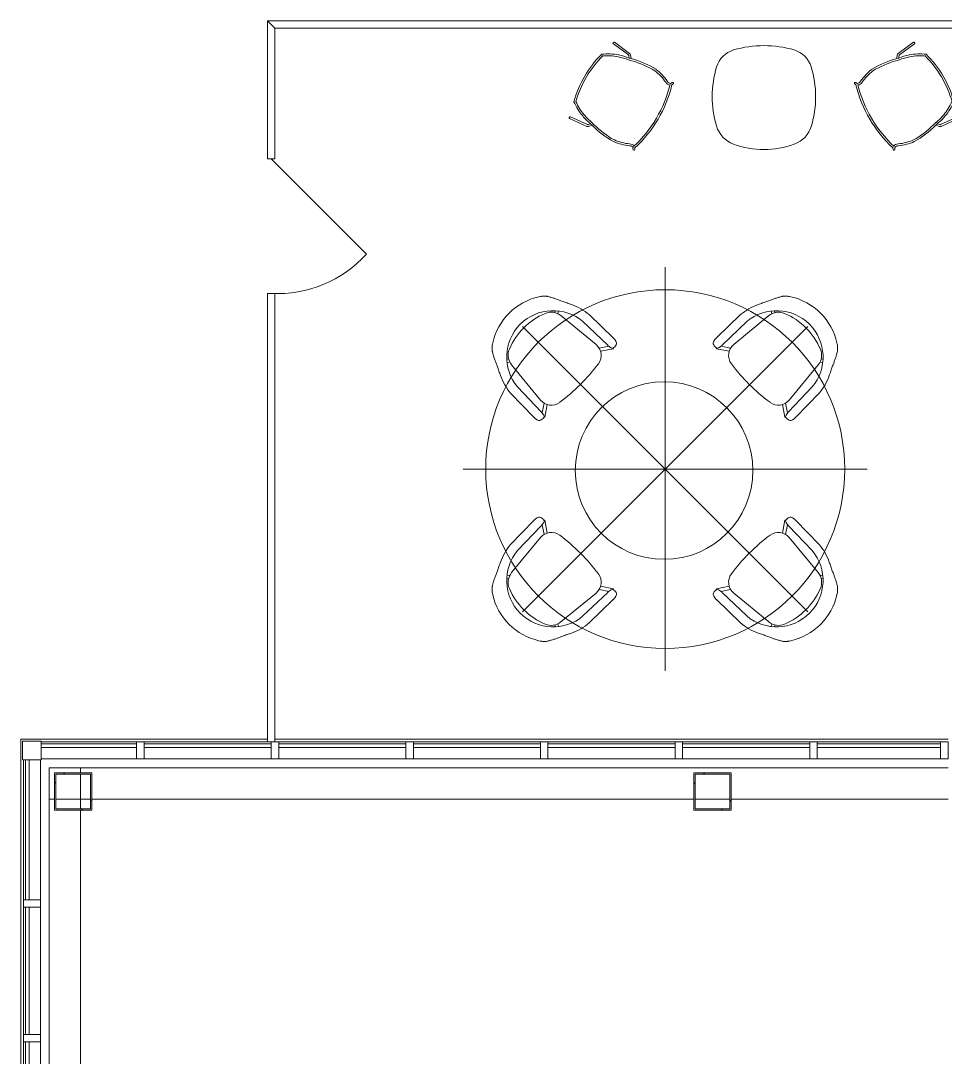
# Model space of a CAD drawing. Header units: inches. Extents: x -430 to 361, y -510 to 778.
# Drawn here: x -386.5 to -139.2, y 500.8 to 778.2 of the extents above; entities that cross this region are included whole.
import ezdxf

# ---------------------------------------------------------------- set-up
doc = ezdxf.new("R2010")
doc.units = ezdxf.units.IN
doc.header["$MEASUREMENT"] = 0
doc.layers.get('0').update_dxf_attribs({"color": 8})
for name, color, linetype, lineweight in [('A-DETL', 8, 'Continuous', 9), ('A-FLOR-HRAL', 8, 'Continuous', 9), ('A-GLAZ-CURT', 8, 'Continuous', 9), ('A-GLAZ-CWMG', 8, 'Continuous', 9), ('A-WALL', 8, 'Continuous', 13), ('I-FURN', 8, 'Continuous', 13), ('S-COLS', 8, 'Continuous', 9)]:
    doc.layers.add(name, color=color, linetype=linetype, lineweight=lineweight)

# ---------------------------------------------------------------- blocks, each defined once
blk = doc.blocks.new('HSS-Hollow Structural Section-Column - HSS10X10X3_8-1292710-Test Fit - First Floor Plan')
at = {"layer": 'S-COLS'}
h = blk.add_hatch(dxfattribs=at)
h.set_pattern_fill('FP_9', color=256, style=0, pattern_type=2)
h.set_pattern_definition([(135, (571.956, 372.487), (-9.50352, -9.50352), []), (135, (557.556, 372.487), (-9.50352, -9.50352), [])])
h.paths.add_polyline_path([(5, 3.66), (5, 5), (-5, 5), (-5, -5), (5, -5), (5, 2)], flags=0)
h.paths.add_polyline_path([(4.65, 4.12), (4.65, -4.65), (-4.65, -4.65), (-4.65, 4.65), (4.65, 4.65)], flags=0)
for p, q in [((5, 5), (-5, 5)), ((-5, 5), (-5, -5)), ((-4.65, -4.65), (-4.65, 4.65)), ((-4.65, 4.65), (4.65, 4.65)), ((4.65, 4.65), (4.65, -4.65)), ((5, -5), (5, 5)), ((-5, -5), (5, -5)), ((4.65, -4.65), (-4.65, -4.65))]:
    blk.add_line(p, q, dxfattribs=at)
blk = doc.blocks.new('System Panel - Glazed-1559435-Test Fit - First Floor Plan')
at = {"layer": 'A-GLAZ-CURT'}
for p, q in [((12.75, 1.75), (-12.75, 1.75)), ((-12.75, 1.75), (-12.75, 0.75)), ((-12.75, 0.75), (12.75, 0.75)), ((12.75, 0.75), (12.75, 1.75))]:
    blk.add_line(p, q, dxfattribs=at)
blk = doc.blocks.new('System Panel - Glazed-1559434-Test Fit - First Floor Plan')
at = {"layer": 'A-GLAZ-CURT'}
for p, q in [((17, 1.75), (-17, 1.75)), ((-17, 1.75), (-17, 0.75)), ((-17, 0.75), (17, 0.75)), ((17, 0.75), (17, 1.75))]:
    blk.add_line(p, q, dxfattribs=at)
blk = doc.blocks.new('System Panel - Glazed-1559433-Test Fit - First Floor Plan')
at = {"layer": 'A-GLAZ-CURT'}
for p, q in [((16.5, 1.75), (-16.5, 1.75)), ((-16.5, 1.75), (-16.5, 0.75)), ((-16.5, 0.75), (16.5, 0.75)), ((16.5, 0.75), (16.5, 1.75))]:
    blk.add_line(p, q, dxfattribs=at)
blk = doc.blocks.new('Rectangular Mullion - 2_ x 4_5_ rectangular-868455-Test Fit - First Floor Plan')
at = {"layer": 'A-GLAZ-CWMG'}
for p, q in [((-355.49, 585.21), (-380.99, 585.21)), ((-355.49, 580.71), (-380.99, 580.71))]:
    blk.add_line(p, q, dxfattribs=at)
blk = doc.blocks.new('Rectangular Mullion - 2_ x 4_5_ rectangular-868436-Test Fit - First Floor Plan')
at = {"layer": 'A-GLAZ-CWMG'}
for p, q in [((-320.49, 585.21), (-353.49, 585.21)), ((-319.49, 580.71), (-353.49, 580.71))]:
    blk.add_line(p, q, dxfattribs=at)
blk = doc.blocks.new('Rectangular Mullion - 2_ x 4_5_ rectangular-V13-Test Fit - First Floor Plan')
at = {"layer": 'A-GLAZ-CWMG'}
for p, q in [((-283.49, 585.21), (-317.49, 585.21)), ((-283.49, 580.71), (-317.49, 580.71))]:
    blk.add_line(p, q, dxfattribs=at)
blk = doc.blocks.new('Rectangular Mullion - 2_ x 4_5_ rectangular-868431-Test Fit - First Floor Plan')
at = {"layer": 'A-GLAZ-CWMG'}
for p, q in [((-140.49, 585.21), (-173.49, 585.21)), ((-140.49, 580.71), (-173.49, 580.71))]:
    blk.add_line(p, q, dxfattribs=at)
blk = doc.blocks.new('Rectangular Mullion - 2_ x 4_5_ rectangular-1559583-Test Fit - First Floor Plan')
at = {"layer": 'A-GLAZ-CWMG'}
for p, q in [((-2, 2.25), (0, 2.25)), ((-2, -2.25), (-2, 2.25)), ((0, 2.25), (0, -2.25)), ((0, -2.25), (-2, -2.25))]:
    blk.add_line(p, q, dxfattribs=at)
blk = doc.blocks.new('Quad Corner Mullion - 5_ x 5_ Quad Corner-1651907-Test Fit - First Floor Plan')
at = {"layer": 'A-GLAZ-CWMG'}
for p, q in [((2.5, 2.5), (-2.5, 2.5)), ((-2.5, 2.5), (-2.5, -2.5)), ((2.5, -2.5), (2.5, 2.5)), ((-2.5, -2.5), (2.5, -2.5))]:
    blk.add_line(p, q, dxfattribs=at)
blk = doc.blocks.new('HSS-Hollow Structural Section-Column - HSS10X10X3_8-V17-Test Fit - First Floor Plan')
at = {"layer": 'S-COLS'}
h = blk.add_hatch(dxfattribs=at)
h.set_pattern_fill('FP_21', color=256, style=0, pattern_type=2)
h.set_pattern_definition([(135, (571.956, 201.487), (-9.50352, -9.50352), []), (135, (557.556, 201.487), (-9.50352, -9.50352), [])])
h.paths.add_polyline_path([(5, -5), (5, 5), (-5, 5), (-5, -5), (2.039, -5)], flags=0)
h.paths.add_polyline_path([(4.651, -4.651), (-4.651, -4.651), (-4.651, 4.651), (4.651, 4.651)], flags=0)
for p, q in [((5, 5), (-5, 5)), ((-5, 5), (-5, -5)), ((-4.651, -4.651), (-4.651, 4.651)), ((-4.651, 4.651), (4.651, 4.651)), ((4.651, 4.651), (4.651, -4.651)), ((5, -5), (5, 5)), ((-5, -5), (5, -5)), ((4.651, -4.651), (-4.651, -4.651))]:
    blk.add_line(p, q, dxfattribs=at)
blk = doc.blocks.new('Rectangular Mullion - 2_ x 4_5_ rectangular-866089-Test Fit - First Floor Plan')
at = {"layer": 'A-GLAZ-CWMG'}
for p, q in [((112.51, 585.21), (78.51, 585.21)), ((112.51, 580.71), (78.51, 580.71))]:
    blk.add_line(p, q, dxfattribs=at)
blk = doc.blocks.new('Rectangular Mullion - 2_ x 4_5_ rectangular-1559432-Test Fit - First Floor Plan')
at = {"layer": 'A-GLAZ-CWMG'}
for p, q in [((-1, 2.25), (1, 2.25)), ((-1, -2.25), (-1, 2.25)), ((1, 2.25), (1, -2.25)), ((1, -2.25), (-1, -2.25))]:
    blk.add_line(p, q, dxfattribs=at)
blk = doc.blocks.new('System Panel - Glazed-1651903-Test Fit - First Floor Plan')
at = {"layer": 'A-GLAZ-CURT'}
for p, q in [((18.75, 1.75), (-18.75, 1.75)), ((-18.75, 1.75), (-18.75, 0.75)), ((-18.75, 0.75), (18.75, 0.75)), ((18.75, 0.75), (18.75, 1.75))]:
    blk.add_line(p, q, dxfattribs=at)
blk = doc.blocks.new('Rectangular Mullion - 2_ x 4_5_ rectangular-867856-Test Fit - First Floor Plan')
at = {"layer": 'A-GLAZ-CWMG'}
for p, q in [((-385.74, 574.96), (-385.74, 542.96)), ((-381.24, 574.96), (-381.24, 542.96))]:
    blk.add_line(p, q, dxfattribs=at)
blk = doc.blocks.new('Rectangular Mullion - 2_ x 4_5_ rectangular-1651901-Test Fit - First Floor Plan')
at = {"layer": 'A-GLAZ-CWMG'}
for p, q in [((-385.74, 580.46), (-385.74, 574.96)), ((-381.24, 580.46), (-381.24, 574.96))]:
    blk.add_line(p, q, dxfattribs=at)
blk = doc.blocks.new('Rectangular Mullion - 2_ x 4_5_ rectangular-1559604-Test Fit - First Floor Plan')
at = {"layer": 'A-GLAZ-CWMG'}
for p, q in [((-1, 2.25), (1, 2.25)), ((-1, -2.25), (-1, 2.25)), ((1, 2.25), (1, -2.25)), ((1, -2.25), (-1, -2.25))]:
    blk.add_line(p, q, dxfattribs=at)
blk = doc.blocks.new('Hecht_PAD_AA-Arch_detached_rvt-1-Test Fit - First Floor Plan')
at = {"layer": 'A-WALL'}
for p, q in [((-386.49, 585.96), (-320.49, 585.96)), ((-386.49, 585.96), (-386.49, 578.33)), ((-318.49, 585.96), (-138.49, 585.96)), ((-386.49, 325.96), (-386.49, 578.33)), ((-378.86, 578.33), (-378.86, 578.29)), ((-378.86, 325.96), (-378.86, 578.33)), ((-378.86, 578.29), (-138.49, 578.29)), ((-138.49, 578.33), (-370.49, 578.33)), ((-370.49, 578.33), (-370.49, 576.96)), ((-370.49, 576.61), (-370.49, 567.3)), ((-378.86, 569.92), (-378.86, 325.96)), ((-377.49, 569.92), (-378.86, 569.92)), ((-367.84, 569.92), (-377.14, 569.92)), ((-206.49, 569.92), (-367.49, 569.92)), ((-196.84, 569.92), (-206.14, 569.92)), ((-138.49, 569.92), (-196.49, 569.92)), ((-370.49, 566.96), (-370.49, 325.96))]:
    blk.add_line(p, q, dxfattribs=at)
for name, p, rotation in [('Quad Corner Mullion - 5_ x 5_ Quad Corner-1651907-Test Fit - First Floor Plan', (-383.49, 582.96), 180), ('System Panel - Glazed-1651903-Test Fit - First Floor Plan', (-383.49, 561.71), 89.99999999999993), ('HSS-Hollow Structural Section-Column - HSS10X10X3_8-1292710-Test Fit - First Floor Plan', (-372.49, 571.96), 270.0000000000001), ('HSS-Hollow Structural Section-Column - HSS10X10X3_8-V17-Test Fit - First Floor Plan', (-201.49, 571.96), 270.0000000000001), ('Rectangular Mullion - 2_ x 4_5_ rectangular-866089-Test Fit - First Floor Plan', (199.47, 428.44), 90.00000000000007), ('System Panel - Glazed-1559434-Test Fit - First Floor Plan', (-383.49, 523.96), 89.99999999999993), ('Rectangular Mullion - 2_ x 4_5_ rectangular-866089-Test Fit - First Floor Plan', (199.47, 392.44), 90.00000000000007), ('System Panel - Glazed-1559434-Test Fit - First Floor Plan', (-383.49, 487.96), 89.99999999999993)]:
    blk.add_blockref(name, p, dxfattribs=dict(rotation=rotation))
for name, p in [('Rectangular Mullion - 2_ x 4_5_ rectangular-868455-Test Fit - First Floor Plan', (0, 0)), ('System Panel - Glazed-1559435-Test Fit - First Floor Plan', (-368.24, 582.96)), ('Rectangular Mullion - 2_ x 4_5_ rectangular-868436-Test Fit - First Floor Plan', (0, 0)), ('System Panel - Glazed-1559434-Test Fit - First Floor Plan', (-336.49, 582.96)), ('Rectangular Mullion - 2_ x 4_5_ rectangular-V13-Test Fit - First Floor Plan', (0, 0)), ('System Panel - Glazed-1559434-Test Fit - First Floor Plan', (-300.49, 582.96)), ('Rectangular Mullion - 2_ x 4_5_ rectangular-V13-Test Fit - First Floor Plan', (36, 0)), ('System Panel - Glazed-1559434-Test Fit - First Floor Plan', (-264.49, 582.96)), ('Rectangular Mullion - 2_ x 4_5_ rectangular-V13-Test Fit - First Floor Plan', (72, 0)), ('System Panel - Glazed-1559434-Test Fit - First Floor Plan', (-228.49, 582.96)), ('Rectangular Mullion - 2_ x 4_5_ rectangular-V13-Test Fit - First Floor Plan', (108, 0)), ('System Panel - Glazed-1559434-Test Fit - First Floor Plan', (-192.49, 582.96)), ('Rectangular Mullion - 2_ x 4_5_ rectangular-868431-Test Fit - First Floor Plan', (0, 0)), ('System Panel - Glazed-1559433-Test Fit - First Floor Plan', (-156.99, 582.96)), ('Rectangular Mullion - 2_ x 4_5_ rectangular-1651901-Test Fit - First Floor Plan', (0, 0)), ('Rectangular Mullion - 2_ x 4_5_ rectangular-867856-Test Fit - First Floor Plan', (0, 0))]:
    blk.add_blockref(name, p)
at = {"extrusion": (0, 0, -1)}
for name, p, rotation in [('Rectangular Mullion - 2_ x 4_5_ rectangular-1559604-Test Fit - First Floor Plan', (354.49, 582.96), 180), ('Rectangular Mullion - 2_ x 4_5_ rectangular-1559604-Test Fit - First Floor Plan', (318.49, 582.96), 180), ('Rectangular Mullion - 2_ x 4_5_ rectangular-1559604-Test Fit - First Floor Plan', (282.49, 582.96), 180), ('Rectangular Mullion - 2_ x 4_5_ rectangular-1559604-Test Fit - First Floor Plan', (246.49, 582.96), 180), ('Rectangular Mullion - 2_ x 4_5_ rectangular-1559604-Test Fit - First Floor Plan', (210.49, 582.96), 180), ('Rectangular Mullion - 2_ x 4_5_ rectangular-1559604-Test Fit - First Floor Plan', (174.49, 582.96), 180), ('Rectangular Mullion - 2_ x 4_5_ rectangular-1559583-Test Fit - First Floor Plan', (138.49, 582.96), 180), ('Rectangular Mullion - 2_ x 4_5_ rectangular-1559432-Test Fit - First Floor Plan', (383.49, 541.96), 90.00000000000007), ('Rectangular Mullion - 2_ x 4_5_ rectangular-1559432-Test Fit - First Floor Plan', (383.49, 505.96), 90.00000000000007)]:
    blk.add_blockref(name, p, dxfattribs=dict(at, rotation=rotation))
blk = doc.blocks.new('Railing - Railing-2617707-Test Fit - First Floor Plan')
at = {"layer": 'A-FLOR-HRAL'}
for p, q in [((-320.49, 705.21), (-318.49, 705.21)), ((-320.49, 585.21), (-320.49, 705.21)), ((-318.49, 705.21), (-318.49, 585.21)), ((-319.49, 585.21), (-320.49, 585.21))]:
    blk.add_line(p, q, dxfattribs=at)
blk = doc.blocks.new('Railing - Railing-2618490-Test Fit - First Floor Plan')
at = {"layer": 'A-FLOR-HRAL'}
for p, q in [((-320.49, 741.21), (-320.49, 778.21)), ((-318.49, 776.21), (-320.49, 778.21)), ((-320.49, 778.21), (187.51, 778.21)), ((185.51, 776.21), (187.51, 778.21)), ((187.51, 778.21), (187.51, 741.21)), ((-318.49, 776.21), (-318.49, 741.21)), ((185.51, 776.21), (-318.49, 776.21)), ((185.51, 741.21), (185.51, 776.21)), ((-318.49, 741.21), (-320.49, 741.21)), ((187.51, 741.21), (185.51, 741.21))]:
    blk.add_line(p, q, dxfattribs=at)
blk = doc.blocks.new('Steelcase Coalesse - Emu Lyze - Table - Medium-2561855-Test Fit - First Floor Plan')
at = {"layer": 'I-FURN'}
for centre, radius, start, end in [((0, 4.29), 23.54, 69.8124, 110.1876), ((-5.55, 19.39), 7.45, 110.1876, 163.5919), ((5.55, 19.39), 7.45, 16.4081, 69.8124), ((13.82, 13.69), 27.65, 163.5919, 196.8598), ((-13.82, 13.69), 27.65, 343.1402, 16.4081), ((-6.2, 7.62), 6.73, 196.8598, 253.598), ((6.2, 7.62), 6.73, 286.402, 343.1402), ((0, 28.67), 28.67, 253.598, 286.402)]:
    blk.add_arc(centre, radius, start, end, dxfattribs=at)
blk = doc.blocks.new('Steelcase Coalesse - Emu Heaven - Seating - Chair - Chair-2492027-Test Fit - First Floor Plan')
at = {"layer": 'I-FURN'}
for p, q in [((2.28, 15.9), (2.81, 10.9)), ((2.78, 15.95), (3.3, 11)), ((25.49, 15.95), (24.97, 11)), ((25.98, 15.9), (25.46, 10.9)), ((3.8, 9.85), (3.05, 10.46)), ((3.93, 10.37), (3.42, 10.79)), ((3.93, 10.37), (3.8, 9.85)), ((4.41, 10.25), (4.19, 9.39)), ((23.85, 10.27), (24.07, 9.39)), ((24.34, 10.37), (24.85, 10.79)), ((24.34, 10.37), (24.47, 9.85)), ((24.47, 9.85), (25.22, 10.46)), ((4.24, -2.65), (3.79, -2.83)), ((24.03, -2.65), (24.48, -2.83)), ((4.36, -3.12), (3.97, -3.28)), ((23.91, -3.12), (24.29, -3.28))]:
    blk.add_line(p, q, dxfattribs=at)
for centre, radius, start, end in [((19.19, 8.07), 15.42, 143.6082, 160.3918), ((19.19, 8.07), 14.92, 144.2852, 160.3918), ((14.13, -10.84), 29.01, 75.3096, 104.6904), ((14.13, -10.84), 28.51, 75.3096, 104.3334), ((9.08, 8.07), 14.92, 19.6082, 36.3918), ((9.08, 8.07), 15.42, 19.6082, 36.3918), ((2.53, 15.93), 0.25, 6, 186), ((25.74, 15.93), 0.25, 354, 174), ((19.89, 7.82), 16.16, 160.3918, 170.9163), ((19.89, 7.82), 15.66, 160.3918, 170.9163), ((8.37, 7.82), 15.66, 9.0018, 19.6082), ((8.37, 7.82), 16.16, 9.0837, 19.6082), ((3.47, 10.97), 0.663, 186, 231), ((28.86, 3.12), 25.95, 164.9692, 181.0308), ((3.62, 11.04), 0.324, 186, 231), ((28.86, 3.12), 25.45, 165.748, 180.9733), ((-0.59, 3.12), 25.45, 359.0267, 14.252), ((-0.59, 3.12), 25.95, 358.9692, 15.0308), ((24.64, 11.04), 0.324, 309, 354), ((24.8, 10.97), 0.663, 309, 354), ((16.61, 4.3), 13.79, 186.848, 205.183), ((16.61, 4.3), 13.29, 186.957, 205.183), ((11.65, 4.3), 13.29, 334.817, 353.043), ((11.65, 4.3), 13.79, 334.817, 353.152), ((2.66, -2.26), 1.62, 346.2221, 25.183), ((14.14, 29.25), 33.31, 253.1869, 286.7885), ((2.66, -2.26), 2.12, 346.2221, 25.183), ((25.6, -2.26), 2.12, 154.817, 193.7779), ((25.6, -2.26), 1.62, 154.817, 193.7779), ((3.88, -3.06), 0.242, 112.7886, 292.7886), ((14.14, 29.25), 33.81, 253.1869, 286.7885), ((24.38, -3.06), 0.242, 247.2114, 67.2114)]:
    blk.add_arc(centre, radius, start, end, dxfattribs=at)
blk = doc.blocks.new('Steelcase Coalesse - Emu Heaven - Seating - Chair - Chair-2494772-Test Fit - First Floor Plan')
at = {"layer": 'I-FURN'}
for p, q in [((4.24, 2.65), (3.79, 2.83)), ((4.36, 3.12), (3.97, 3.28)), ((23.91, 3.12), (24.29, 3.28)), ((24.03, 2.65), (24.48, 2.83)), ((2.28, -15.9), (2.81, -10.9)), ((2.78, -15.95), (3.3, -11)), ((3.8, -9.85), (3.05, -10.46)), ((3.93, -10.37), (3.42, -10.79)), ((3.93, -10.37), (3.8, -9.85)), ((4.41, -10.25), (4.19, -9.39)), ((23.85, -10.27), (24.07, -9.39)), ((24.34, -10.37), (24.47, -9.85)), ((24.34, -10.37), (24.85, -10.79)), ((24.47, -9.85), (25.22, -10.46)), ((25.49, -15.95), (24.97, -11)), ((25.98, -15.9), (25.46, -10.9))]:
    blk.add_line(p, q, dxfattribs=at)
for centre, radius, start, end in [((3.88, 3.06), 0.242, 67.2114, 247.2114), ((14.14, -29.25), 33.81, 73.2115, 106.8131), ((14.14, -29.25), 33.31, 73.2115, 106.8131), ((24.38, 3.06), 0.242, 292.7886, 112.7886), ((16.61, -4.3), 13.79, 154.817, 173.152), ((16.61, -4.3), 13.29, 154.817, 173.043), ((2.66, 2.26), 1.62, 334.817, 13.7779), ((2.66, 2.26), 2.12, 334.817, 13.7779), ((25.6, 2.26), 2.12, 166.2221, 205.183), ((11.65, -4.3), 13.29, 6.957, 25.183), ((25.6, 2.26), 1.62, 166.2221, 205.183), ((11.65, -4.3), 13.79, 6.848, 25.183), ((28.86, -3.12), 25.95, 178.9692, 195.0308), ((28.86, -3.12), 25.45, 179.0267, 194.252), ((-0.59, -3.12), 25.45, 345.748, 0.9733), ((-0.59, -3.12), 25.95, 344.9692, 1.0308), ((3.47, -10.97), 0.663, 129, 174), ((3.62, -11.04), 0.324, 129, 174), ((19.89, -7.82), 16.16, 189.0837, 199.6082), ((19.89, -7.82), 15.66, 189.0837, 199.6082), ((8.37, -7.82), 15.66, 340.3918, 350.9982), ((8.37, -7.82), 16.16, 340.3918, 350.9163), ((24.64, -11.04), 0.324, 6, 51), ((24.8, -10.97), 0.663, 6, 51), ((19.19, -8.07), 15.42, 199.6082, 216.3918), ((19.19, -8.07), 14.92, 199.6082, 215.7148), ((9.08, -8.07), 14.92, 323.6082, 340.3918), ((9.08, -8.07), 15.42, 323.6082, 340.3918), ((2.53, -15.93), 0.25, 174, 354), ((25.74, -15.93), 0.25, 186, 6), ((14.13, 10.84), 29.01, 255.3096, 284.6904), ((14.13, 10.84), 28.51, 255.6666, 284.6904)]:
    blk.add_arc(centre, radius, start, end, dxfattribs=at)
blk = doc.blocks.new('Steelcase Coalesse - Emu Lyze - Lounge Chair - Lounge Chair-2487484-Test Fit - First Floor Plan')
at = {"layer": 'I-FURN'}
for p, q in [((-10.5, -9.18), (-9.33, 2.93)), ((-9.13, 3.83), (-9.74, 4.27)), ((-8.75, 4.67), (-9.15, 4.96)), ((8.74, 4.68), (9.15, 4.93)), ((9.13, 3.84), (9.74, 4.28)), ((9.33, 2.93), (10.5, -9.18)), ((-14.84, -2.21), (-15, -11.18)), ((-12.36, -2.37), (-12.59, -11.51)), ((12.59, -11.51), (12.36, -2.37)), ((15, -11.18), (14.84, -2.21)), ((-10.41, -10.45), (-12.6, -11.93)), ((10.41, -10.45), (12.6, -11.93)), ((-12.97, -13.26), (-13.11, -13.11)), ((-10.08, -11.31), (-12.97, -13.26)), ((10.08, -11.31), (12.97, -13.26)), ((12.97, -13.26), (13.11, -13.11)), ((13.11, -13.11), (13.28, -13.11))]:
    blk.add_line(p, q, dxfattribs=at)
for centre, radius, start, end in [((0, -3.12), 16.3, 57.6082, 122.3918), ((-5.25, 2.53), 4.1, 111.5408, 174.4609), ((0, -10.76), 18.39, 68.4592, 111.5408), ((5.25, 2.53), 4.1, 5.5391, 68.4592), ((-6.77, -9.54), 3.75, 174.4609, 261.701), ((6.77, -9.54), 3.75, 278.299, 5.5391), ((-13.57, -11.03), 2.11, 243.115, 271.9057), ((-13.42, -11.17), 1.97, 267.6211, 280.5967), ((0, 36.85), 50.63, 261.701, 278.299)]:
    blk.add_arc(centre, radius, start, end, dxfattribs=at)
for centre, major_axis, ratio, start_param, end_param in [((0, -3.39), (12.4, 0), 0.997451, 0.082108, 3.059485), ((0.04, -3.39), (14.93, 0), 0.99863, 2.696731, 3.062117), ((-0.04, -3.39), (14.93, 0), 0.99863, 0.079475, 0.444862), ((-14.43, -11.15), (0, 1.78), 0.325568, 1.586809, 2.978005), ((-13.1, -11.53), (0, 1.58), 0.325568, 3.166307, 4.725892), ((13.1, -11.53), (0, 1.58), 0.325568, 1.60277, 3.171642), ((13.58, 5.26), (0, 18.4), 0.325568, 3.09155, 3.298572), ((14.43, -11.15), (0, 1.78), 0.325568, 3.298572, 4.696377)]:
    blk.add_ellipse(centre, major_axis=major_axis, ratio=ratio, start_param=start_param, end_param=end_param, dxfattribs=at)
for points in [[(-10.43, 9.1), (-10.58, 8.85), (-10.88, 8.33), (-11.32, 7.51), (-11.74, 6.65), (-12.01, 6.05), (-12.14, 5.74)], [(12.14, 5.74), (12.01, 6.05), (11.74, 6.65), (11.32, 7.51), (10.88, 8.33), (10.58, 8.85), (10.43, 9.1)], [(-12.14, 5.74), (-12.21, 5.58), (-12.36, 5.24), (-12.61, 4.71), (-12.88, 4.16), (-13.16, 3.59), (-13.34, 3.21), (-13.44, 3.02)], [(13.44, 3.02), (13.34, 3.21), (13.16, 3.59), (12.88, 4.16), (12.61, 4.71), (12.36, 5.24), (12.21, 5.58), (12.14, 5.74)]]:
    blk.add_open_spline(points, degree=3, dxfattribs=at)
for points, knots in [([(-8.73, 10.64), (-8.91, 10.54), (-9.16, 10.36), (-9.45, 10.14), (-9.6, 10.01), (-9.7, 9.93), (-9.77, 9.87), (-9.84, 9.8), (-9.93, 9.71), (-10.03, 9.61), (-10.13, 9.51), (-10.21, 9.4), (-10.32, 9.27), (-10.39, 9.17), (-10.43, 9.1)], [0, 0, 0, 0, 0.25, 0.375, 0.4375, 0.5, 0.53125, 0.5625, 0.625, 0.6875, 0.75, 0.8125, 0.875, 1, 1, 1, 1]), ([(10.43, 9.1), (10.39, 9.17), (10.32, 9.27), (10.21, 9.4), (10.13, 9.51), (10.03, 9.61), (9.93, 9.71), (9.82, 9.82), (9.71, 9.92), (9.6, 10.01), (9.45, 10.14), (9.16, 10.36), (8.91, 10.54), (8.73, 10.64)], [0, 0, 0, 0, 0.125, 0.1875, 0.25, 0.3125, 0.375, 0.4375, 0.5, 0.5625, 0.625, 0.75, 1, 1, 1, 1])]:
    blk.add_open_spline(points, degree=3, knots=knots, dxfattribs=at)
blk = doc.blocks.new('Steelcase Coalesse - Emu Lyze - Lounge Chair - Lounge Chair-2489004-Test Fit - First Floor Plan')
at = {"layer": 'I-FURN'}
for p, q in [((-14.84, 2.21), (-15, 11.18)), ((-12.97, 13.26), (-13.11, 13.11)), ((-10.08, 11.31), (-12.97, 13.26)), ((-10.41, 10.45), (-12.6, 11.93)), ((-12.36, 2.37), (-12.59, 11.51)), ((10.08, 11.31), (12.97, 13.26)), ((10.41, 10.45), (12.6, 11.93)), ((12.59, 11.51), (12.36, 2.37)), ((12.97, 13.26), (13.11, 13.11)), ((13.11, 13.11), (13.28, 13.11)), ((15, 11.18), (14.84, 2.21)), ((-10.5, 9.18), (-9.33, -2.93)), ((9.33, -2.93), (10.5, 9.18)), ((-9.13, -3.83), (-9.74, -4.27)), ((-8.75, -4.67), (-9.15, -4.96)), ((8.74, -4.68), (9.15, -4.93)), ((9.13, -3.84), (9.74, -4.28))]:
    blk.add_line(p, q, dxfattribs=at)
for centre, radius, start, end in [((-13.57, 11.03), 2.11, 88.0943, 116.885), ((-13.42, 11.17), 1.97, 79.4033, 92.3789), ((-6.77, 9.54), 3.75, 98.299, 185.5391), ((0, -36.85), 50.63, 81.701, 98.299), ((6.77, 9.54), 3.75, 354.4609, 81.701), ((-5.25, -2.53), 4.1, 185.5391, 248.4592), ((5.25, -2.53), 4.1, 291.5408, 354.4609), ((0, 10.76), 18.39, 248.4592, 291.5408), ((0, 3.12), 16.3, 237.6082, 302.3918)]:
    blk.add_arc(centre, radius, start, end, dxfattribs=at)
for centre, major_axis, ratio, start_param, end_param in [((-14.43, 11.15), (0, 1.78), 0.325568, 0.163588, 1.554784), ((-13.1, 11.53), (0, 1.58), 0.325568, 4.698886, 6.258471), ((13.1, 11.53), (0, 1.58), 0.325568, 6.253135, 7.822008), ((13.58, -5.26), (0, 18.4), 0.325568, 6.126206, 6.333228), ((14.43, 11.15), (0, 1.78), 0.325568, 4.728401, 6.126206), ((0.04, 3.39), (14.93, 0), 0.99863, 3.221068, 3.586455), ((0, 3.39), (12.4, 0), 0.997451, 3.2237, 6.201078), ((-0.04, 3.39), (14.93, 0), 0.99863, 5.838323, 6.20371)]:
    blk.add_ellipse(centre, major_axis=major_axis, ratio=ratio, start_param=start_param, end_param=end_param, dxfattribs=at)
for points in [[(-12.14, -5.74), (-12.21, -5.58), (-12.36, -5.24), (-12.61, -4.71), (-12.88, -4.16), (-13.16, -3.59), (-13.34, -3.21), (-13.44, -3.02)], [(13.44, -3.02), (13.34, -3.21), (13.16, -3.59), (12.88, -4.16), (12.61, -4.71), (12.36, -5.24), (12.21, -5.58), (12.14, -5.74)], [(-10.43, -9.1), (-10.58, -8.85), (-10.88, -8.33), (-11.32, -7.51), (-11.74, -6.65), (-12.01, -6.05), (-12.14, -5.74)], [(12.14, -5.74), (12.01, -6.05), (11.74, -6.65), (11.32, -7.51), (10.88, -8.33), (10.58, -8.85), (10.43, -9.1)]]:
    blk.add_open_spline(points, degree=3, dxfattribs=at)
for points, knots in [([(-8.73, -10.64), (-8.91, -10.54), (-9.16, -10.36), (-9.45, -10.14), (-9.6, -10.01), (-9.7, -9.93), (-9.77, -9.87), (-9.84, -9.8), (-9.93, -9.71), (-10.03, -9.61), (-10.13, -9.51), (-10.21, -9.4), (-10.32, -9.27), (-10.39, -9.17), (-10.43, -9.1)], [0, 0, 0, 0, 0.25, 0.375, 0.4375, 0.5, 0.53125, 0.5625, 0.625, 0.6875, 0.75, 0.8125, 0.875, 1, 1, 1, 1]), ([(10.43, -9.1), (10.39, -9.17), (10.32, -9.27), (10.21, -9.4), (10.13, -9.51), (10.03, -9.61), (9.93, -9.71), (9.82, -9.82), (9.71, -9.92), (9.6, -10.01), (9.45, -10.14), (9.16, -10.36), (8.91, -10.54), (8.73, -10.64)], [0, 0, 0, 0, 0.125, 0.1875, 0.25, 0.3125, 0.375, 0.4375, 0.5, 0.5625, 0.625, 0.75, 1, 1, 1, 1])]:
    blk.add_open_spline(points, degree=3, knots=knots, dxfattribs=at)
blk = doc.blocks.new('Steelcase Coalesse - Emu Heaven - Table - Glass Top - 51Dia-2489458-Test Fit - First Floor Plan')
at = {"layer": 'I-FURN'}
blk.add_circle((23.8, -15.68), 23.75, dxfattribs=at)

msp = doc.modelspace()

# ---------------------------------------------------------------- linework, layer by layer
at = {"layer": 'A-DETL'}
for p, q in [((-319.49, 741.21), (-294.03, 715.75)), ((-214.13, 658.22), (-214.13, 712.22)), ((-214.13, 658.22), (-252.31, 696.4)), ((-214.13, 658.22), (-175.95, 696.4)), ((-214.13, 658.22), (-268.13, 658.22)), ((-214.13, 658.22), (-252.31, 620.03)), ((-214.13, 658.22), (-214.13, 604.22)), ((-214.13, 658.22), (-160.13, 658.22)), ((-214.13, 658.22), (-175.95, 620.03))]:
    msp.add_line(p, q, dxfattribs=at)
msp.add_circle((-214.13, 658.22), 48, dxfattribs=at)
msp.add_arc((-318.04, 737.72), 32.54, 267.4551, 317.5449, dxfattribs=at)

# ---------------------------------------------------------------- block references
msp.add_blockref('Hecht_PAD_AA-Arch_detached_rvt-1-Test Fit - First Floor Plan', (0, 0))
at = {"layer": 'A-FLOR-HRAL'}
for name in ['Railing - Railing-2618490-Test Fit - First Floor Plan', 'Railing - Railing-2617707-Test Fit - First Floor Plan']:
    msp.add_blockref(name, (0, 0), dxfattribs=at)
at = {"layer": 'I-FURN'}
for name, p, rotation in [('Steelcase Coalesse - Emu Heaven - Seating - Chair - Chair-2492027-Test Fit - First Floor Plan', (-227.13, 741.99), 59.61166377423022), ('Steelcase Coalesse - Emu Lyze - Table - Medium-2561855-Test Fit - First Floor Plan', (-187.73, 771.55), 180), ('Steelcase Coalesse - Emu Heaven - Seating - Chair - Chair-2494772-Test Fit - First Floor Plan', (-148.33, 741.99), 120.3883362257698), ('Steelcase Coalesse - Emu Lyze - Lounge Chair - Lounge Chair-2487484-Test Fit - First Floor Plan', (-246.55, 690.63), 45.0000000000001), ('Steelcase Coalesse - Emu Lyze - Lounge Chair - Lounge Chair-2489004-Test Fit - First Floor Plan', (-181.9, 690.63), 134.9999999999999), ('Steelcase Coalesse - Emu Heaven - Table - Glass Top - 51Dia-2489458-Test Fit - First Floor Plan', (-241.25, 648.21), 53.11221197882695), ('Steelcase Coalesse - Emu Lyze - Lounge Chair - Lounge Chair-2489004-Test Fit - First Floor Plan', (-246.55, 625.99), 315.0000000000001), ('Steelcase Coalesse - Emu Lyze - Lounge Chair - Lounge Chair-2487484-Test Fit - First Floor Plan', (-181.9, 625.99), 224.9999999999999)]:
    msp.add_blockref(name, p, dxfattribs=dict(at, rotation=rotation))

doc.saveas('drawing.dxf')
